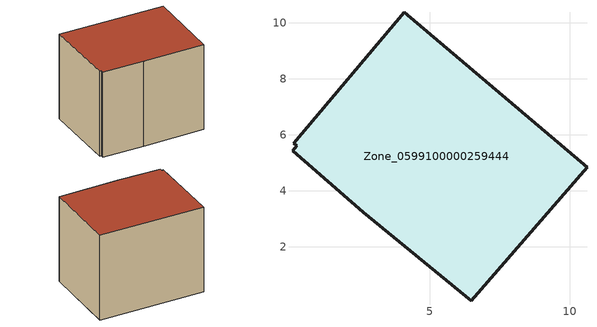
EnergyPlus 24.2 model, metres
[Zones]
Zone_0599100000259444
 floor ground (C_G): 0.1,5.43 0.24,5.6 0.15,5.69 4.1,10.37 10.62,4.84 6.49,0.07 2.63,3.22 z0.01
 wall outside (C_F): 0.24,5.6 0.1,5.43 2.63,3.22 6.49,0.07 10.62,4.84 4.1,10.37 0.15,5.69 0.24,5.6 z0.01:7.09
 roof outside (C_R): 10.62,4.84 4.1,10.37 0.15,5.69 0.24,5.6 0.1,5.43 2.63,3.22 6.49,0.07 z7.09
[BUILDING]
Pand.0599100000259444: North Axis=0; Terrain=City; Loads Convergence Tolerance Value=0.04; Temperature Convergence Tolerance Value=0.4; Solar Distribution=FullExterior; Maximum Number of Warmup Days=25; Minimum Number of Warmup Days=1
[Site:Location]
Rotterdam.The.Hague.AP_ZH_NLD Design_Conditions: Latitude=51.96; Longitude=4.45; Time Zone=1; Elevation=-4.5
[SITE:GROUNDTEMPERATURE:BUILDINGSURFACE]
18, 18, 18, 18, 18, 18, 18, 18, 18, 18, 18, 18
[MATERIAL] Thermal Absorptance=0.9; Solar Absorptance=0.7; Visible Absorptance=0.7
Name | Roughness | Thickness | Conductivity | Density | Specific Heat
G.TC.1946-1964 | MediumSmooth | 0.15 | 1 | 540 | 1210
F.TC.1946-1964 | Rough | 0.3 | 0.857143 | 1920 | 840
R.TC.1946-1964 | MediumRough | 0.2 | 0.235294 | 1500 | 1000
[CONSTRUCTION]
C_G: G.TC.1946-1964
C_F: F.TC.1946-1964
C_R: R.TC.1946-1964
[ZONE]
Zone_0599100000259444: Type=1; Multiplier=1; Ceiling Height=Autocalculate; Volume=Autocalculate; Floor Area=autocalculate; Part of Total Floor Area=Yes
[ZONEINFILTRATION:DESIGNFLOWRATE]
Infil_Zone_0599100000259444: Zone or ZoneList or Space or SpaceList=Zone_0599100000259444; Schedule=AlwaysOn; Design Flow Rate Calculation Method=Flow/Area; Flow Rate per Floor Area=0.003; Constant Term Coefficient=1; Temperature Term Coefficient=0; Velocity Term Coefficient=0; Velocity Squared Term Coefficient=0
[HVACTEMPLATE:ZONE:IDEALLOADSAIRSYSTEM]
Zone_0599100000259444: Maximum Heating Supply Air Temperature=50; Minimum Cooling Supply Air Temperature=13; Maximum Heating Supply Air Humidity Ratio=0.0156; Minimum Cooling Supply Air Humidity Ratio=0.0077; Heating Limit=NoLimit; Cooling Limit=NoLimit; Dehumidification Control Type=ConstantSensibleHeatRatio; Cooling Sensible Heat Ratio=0.7; Dehumidification Setpoint=60; Humidification Control Type=None; Humidification Setpoint=30; Outdoor Air Method=None; Outdoor Air Flow Rate per Person=0.00944; Outdoor Air Flow Rate per Zone Floor Area=0; Outdoor Air Flow Rate per Zone=0; Demand Controlled Ventilation Type=None; Outdoor Air Economizer Type=NoEconomizer; Heat Recovery Type=None; Sensible Heat Recovery Effectiveness=0.7; Latent Heat Recovery Effectiveness=0.65
[ZONECONTROL:THERMOSTAT]
ThermostatControl_Zone_0599100000259444: Zone or ZoneList=Zone_0599100000259444; Control Type Schedule=DualSetpointControlType; Control 1=Thermostat_Zone_0599100000259444; Temperature Difference Between Cutout And Setpoint=0
[THERMOSTATSETPOINT:DUALSETPOINT]
Thermostat_Zone_0599100000259444: Heating Setpoint Temperature Schedule=HeatingSetpoint_Zone_0599100000259444; Cooling Setpoint Temperature Schedule=CoolingSetpoint_Zone_0599100000259444
[SCHEDULE:COMPACT]
HeatingSetpoint_Zone_0599100000259444: Through: 12/31, For: AllDays, Until: 24:00, 21
CoolingSetpoint_Zone_0599100000259444: Through: 12/31, For: AllDays, Until: 24:00, 24
DualSetpointControlType: Through: 12/31, For: AllDays, Until: 24:00, 4
AlwaysOn: Through: 12/31, For: AllDays, Until: 24:00, 1
